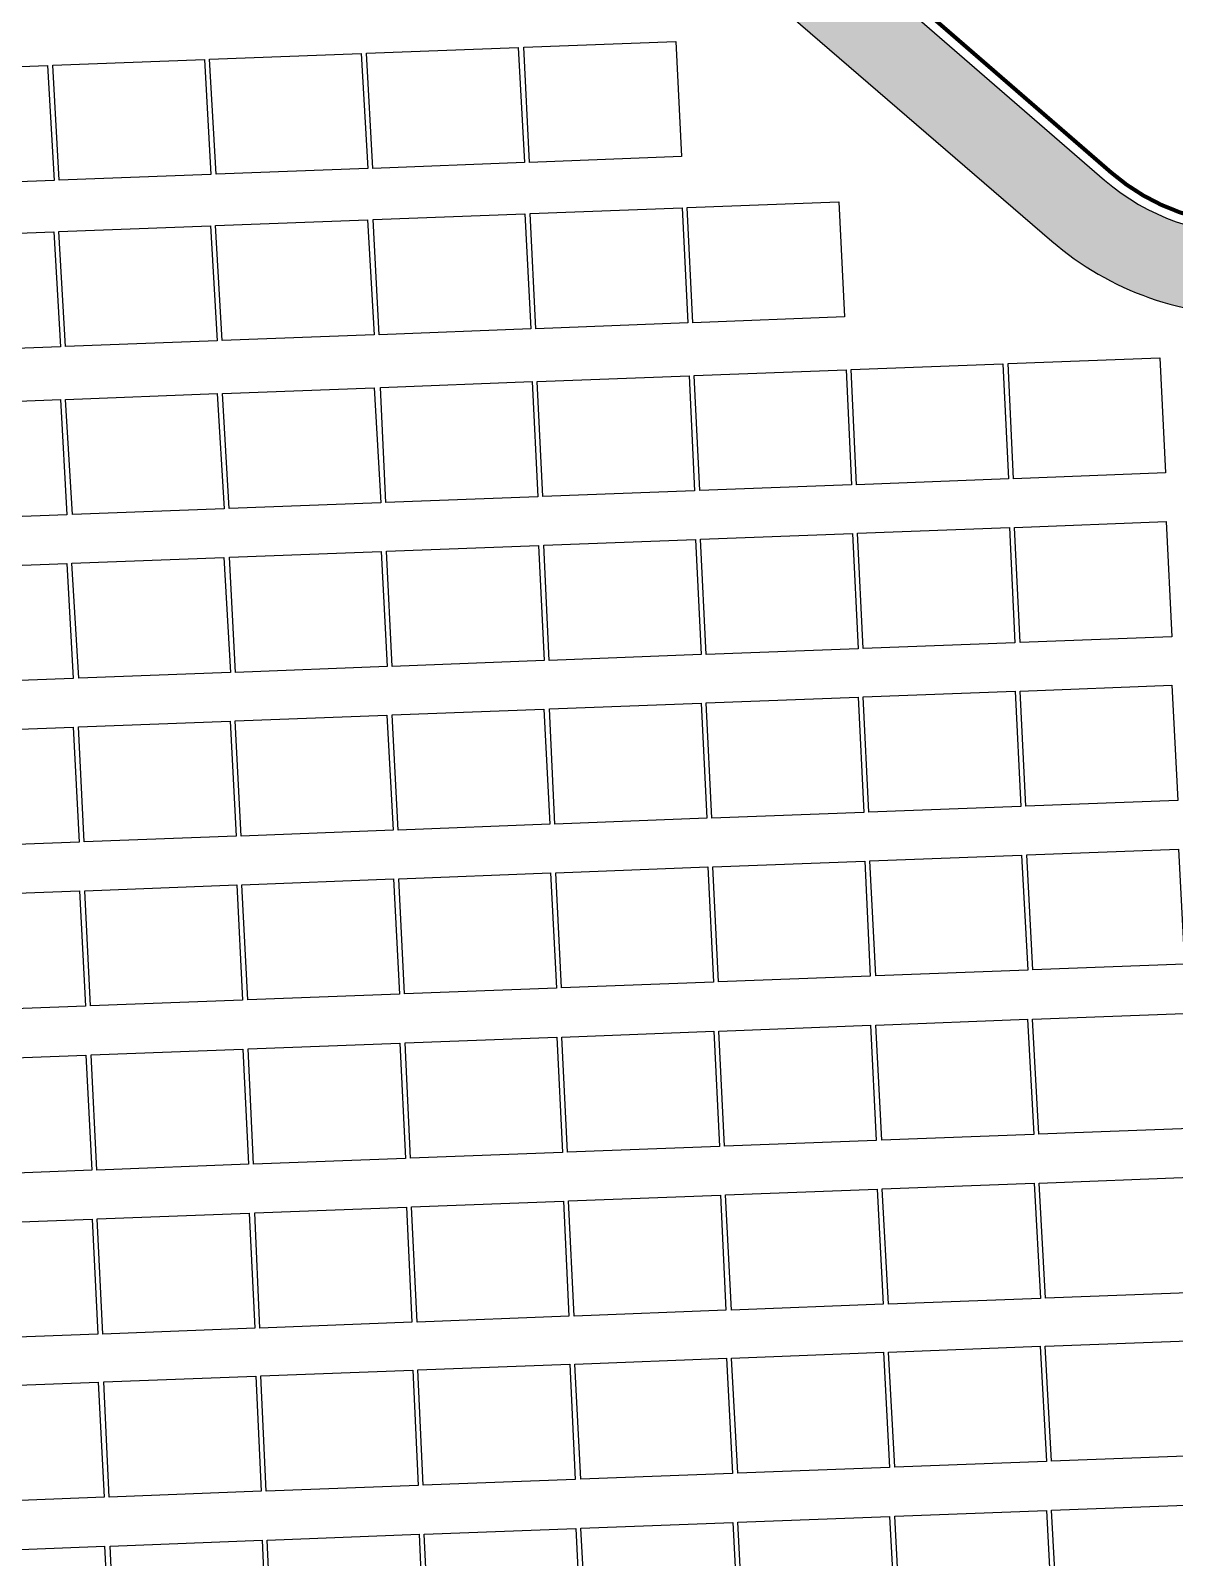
# Model space of a CAD drawing. Header units: metres. Extents: x 1956498 to 1957612, y 2277909 to 2278547.
# Drawn here: x 1957361.8 to 1957418.6, y 2278178 to 2278253.8 of the extents above; entities that cross this region are included whole.
import ezdxf

# ---------------------------------------------------------------- set-up
doc = ezdxf.new("R2010")
doc.units = ezdxf.units.M
for name, color, linetype in [('PVcase PV Modules (full frames)', 142, 'Continuous'), ('UBS-100-Circulation intérieure lourde', 252, 'Continuous'), ('UBS-100-Clôture', 30, 'LIMITE1')]:
    doc.layers.add(name, color=color, linetype=linetype)
doc.linetypes.add('LIMITE1', pattern='A,6.35,-2.54,[133,ltypeshp.shx,S=2.54,R=0,X=-2.54,Y=0],-2.54,25.4', length=36.83)

# ---------------------------------------------------------------- blocks, each defined once
blk = doc.blocks.new('3P6@20DEG F FX ID1 PVBlock')
at = {"color": 0, "transparency": 33554687}
blk.add_polyline3d([(0, 0, 2.083586713139974), (7.539539347030692, 0.2870042413902952, 2.083586713139975), (7.757297679336461, -5.433460050740019, 1.675326544159361e-15), (0.2177583323057694, -5.720464292130313, 0)], close=True, dxfattribs=at)

msp = doc.modelspace()

# ---------------------------------------------------------------- hatches: boundary and pattern name
at = {"layer": 'UBS-100-Circulation intérieure lourde', "transparency": 33554687}
h = msp.add_hatch(color=256, dxfattribs=at)
h.dxf.hatch_style = 1
edge = h.paths.add_edge_path()
edge.add_line((1957100.904591382, 2278468.555866703), (1957100.753361517, 2278472.558173093))
edge.add_line((1957100.753361517, 2278472.558173093), (1957132.816654769, 2278473.769706397))
edge.add_line((1957132.816654769, 2278473.769706397), (1957132.808612478, 2278474.269761042))
edge.add_line((1957132.808612478, 2278474.269761042), (1957136.783818054, 2278474.420594237))
edge.add_line((1957136.783818054, 2278474.420594237), (1957136.813778432, 2278473.92137124))
edge.add_line((1957136.813778432, 2278473.92137124), (1957168.819853343, 2278475.135793599))
edge.add_line((1957168.819853343, 2278475.135793599), (1957168.958625583, 2278471.138123934))
edge.add_arc((1957169.336977691, 2278460.238777386), 10.90591149256798, 91.98812632865867, 146.5138370634228)
edge.add_arc((1957147.782390997, 2278474.560560356), 14.97295363485333, 272.12011294739364, 326.31405675284907, ccw=False)
edge.add_line((1957148.336308048, 2278459.597856174), (1957137.373009112, 2278459.181870291))
edge.add_line((1957137.373009112, 2278459.181870291), (1957139.756809385, 2278396.356865772))
edge.add_arc((1957150.748899526, 2278396.773944095), 11.00000000018047, 182.1729597419471, 212.5768232497092)
edge.add_arc((1957160.318095263, 2278402.888247491), 22.35580085564231, 212.576823236195, 215.8159889456511)
edge.add_line((1957142.18976407, 2278389.805990803), (1957161.181589846, 2278366.263666817))
edge.add_line((1957161.181589846, 2278366.263666817), (1957173.172571108, 2278351.399553539))
edge.add_arc((1957181.763192118, 2278358.269868718), 11.0000000000305, 218.6509348811032, 236.6019506149951)
edge.add_line((1957175.708216624, 2278349.086336078), (1957180.739224132, 2278345.769243584))
edge.add_arc((1957186.794199627, 2278354.952776224), 10.99999999965227, 236.6019506092874, 248.5926727573044)
edge.add_line((1957182.779245289, 2278344.711675617), (1957212.706367968, 2278332.978949256))
edge.add_arc((1957216.721322306, 2278343.220049854), 10.99999999124453, 248.592672742742, 263.4648716894179)
edge.add_line((1957215.469386391, 2278332.291524964), (1957237.256257819, 2278329.795692536))
edge.add_arc((1957238.508193734, 2278340.724217435), 11.00000000050915, 263.4648716925292, 282.4663375182736)
edge.add_line((1957240.882719537, 2278329.983564418), (1957257.158739038, 2278333.581839886))
edge.add_arc((1957260.396728769, 2278318.935494864), 15.00000000056504, 70.81176229011601, 102.46633751617708, ccw=False)
edge.add_line((1957265.326820291, 2278333.102152818), (1957277.43753311, 2278328.887543925))
edge.add_line((1957277.43753311, 2278328.887543925), (1957282.107586167, 2278327.262334291))
edge.add_arc((1957285.722986615, 2278337.651216771), 10.99999998111232, 250.8117622640968, 275.210651010546)
edge.add_line((1957286.721981409, 2278326.696673925), (1957305.396247846, 2278327.397689088))
edge.add_arc((1957311.79115068, 2278336.347840748), 10.99999986384021, 234.4541106983642, 249.8540380461771)
edge.add_line((1957308.002608678, 2278326.020839901), (1957334.030594218, 2278316.471950349))
edge.add_line((1957334.030594218, 2278316.471950349), (1957351.043339089, 2278310.230483009))
edge.add_line((1957351.043339089, 2278310.230483009), (1957353.180141164, 2278309.252055776))
edge.add_line((1957353.180141164, 2278309.252055776), (1957355.121922724, 2278307.966086621))
edge.add_line((1957355.121922724, 2278307.966086621), (1957356.983712384, 2278306.241898282))
edge.add_line((1957356.983712384, 2278306.241898282), (1957357.869576325, 2278305.17477735))
edge.add_line((1957357.869576325, 2278305.17477735), (1957365.41469694, 2278294.107743418))
edge.add_line((1957365.41469694, 2278294.107743418), (1957367.833314173, 2278291.187657315))
edge.add_line((1957367.833314173, 2278291.187657315), (1957375.338810458, 2278282.125993856))
edge.add_line((1957375.338810458, 2278282.125993856), (1957391.693018509, 2278266.737307523))
edge.add_line((1957391.693018509, 2278266.737307523), (1957415.143981138, 2278246.4004236))
edge.add_arc((1957422.350790108, 2278254.710772837), 10.99999999805316, 229.0678792570999, 272.1729597533138)
edge.add_line((1957422.767868433, 2278243.718682698), (1957436.849690486, 2278244.252996251))
edge.add_arc((1957437.418433656, 2278229.263782424), 14.99999999824896, 18.602666770644987, 92.17295975412998, ccw=False)
edge.add_line((1957451.634737105, 2278234.048833751), (1957459.386959118, 2278211.017118323))
edge.add_line((1957459.386959118, 2278211.017118323), (1957459.859538958, 2278211.171857152))
edge.add_line((1957459.859538958, 2278211.171857152), (1957461.135928173, 2278207.380822813))
edge.add_line((1957461.135928173, 2278207.380822813), (1957460.660946449, 2278207.232124338))
edge.add_line((1957460.660946449, 2278207.232124338), (1957472.307757829, 2278172.629652306))
edge.add_line((1957472.307757829, 2278172.629652306), (1957482.139038813, 2278142.82980691))
edge.add_line((1957482.139038813, 2278142.82980691), (1957490.961148555, 2278124.362410211))
edge.add_line((1957490.961148555, 2278124.362410211), (1957501.430666543, 2278087.278296096))
edge.add_arc((1957489.981897774, 2278083.429523094), 12.07838399484327, -2.899720893765277, 18.581281932083016, ccw=False)
edge.add_arc((1957485.544816651, 2278082.818500897), 16.49999999976717, -85.94319670902001, 4.851017365581356e-09, ccw=False)
edge.add_line((1957486.712116225, 2278066.359843246), (1957468.603688631, 2278064.880594921))
edge.add_line((1957468.603688631, 2278064.880594921), (1957468.017484826, 2278072.056691711))
edge.add_line((1957468.017484826, 2278072.056691711), (1957452.169641392, 2278070.762106868))
edge.add_line((1957452.169641392, 2278070.762106868), (1957452.755845196, 2278063.58601008))
edge.add_line((1957452.755845196, 2278063.58601008), (1957439.457871038, 2278062.49971996))
edge.add_line((1957439.457871038, 2278062.49971996), (1957276.33056151, 2278056.440173714))
edge.add_line((1957276.33056151, 2278056.440173714), (1957276.365446014, 2278055.436294499))
edge.add_line((1957276.365446014, 2278055.436294499), (1957272.36788014, 2278055.29677117))
edge.add_line((1957272.36788014, 2278055.29677117), (1957272.333308326, 2278056.291691277))
edge.add_line((1957272.333308326, 2278056.291691277), (1957145.539253832, 2278051.581784401))
edge.add_line((1957145.539253832, 2278051.581784401), (1957145.575410645, 2278050.57795129))
edge.add_line((1957145.575410645, 2278050.57795129), (1957141.57784469, 2278050.438430268))
edge.add_line((1957141.57784469, 2278050.438430268), (1957141.542000643, 2278051.433301963))
edge.add_line((1957141.542000643, 2278051.433301963), (1957109.513162946, 2278050.243554987))
edge.add_line((1957109.513162946, 2278050.243554987), (1957109.364676943, 2278054.240904152))
edge.add_arc((1957108.934951128, 2278065.365050067), 11.13244297632317, 272.2122362774586, 329.7688181543946)
edge.add_arc((1957130.551031363, 2278050.802065572), 14.97289109195535, 92.14139192983538, 143.2535382792884, ccw=False)
edge.add_line((1957129.991559715, 2278065.764500505), (1957140.983981809, 2278066.172830197))
edge.add_line((1957140.983981809, 2278066.172830197), (1957139.700374595, 2278100.023537196))
edge.add_line((1957139.700374595, 2278100.023537196), (1957134.254311841, 2278099.816894541))
edge.add_line((1957134.254311841, 2278099.816894541), (1957133.799317311, 2278111.808265605))
edge.add_line((1957133.799317311, 2278111.808265605), (1957139.245398338, 2278112.014908954))
edge.add_line((1957139.245398338, 2278112.014908954), (1957135.885699768, 2278200.559537599))
edge.add_line((1957135.885699768, 2278200.559537599), (1957130.439624615, 2278200.352894474))
edge.add_line((1957130.439624615, 2278200.352894474), (1957129.984630086, 2278212.344265537))
edge.add_line((1957129.984630086, 2278212.344265537), (1957135.430704443, 2278212.550908633))
edge.add_line((1957135.430704443, 2278212.550908633), (1957128.486866818, 2278395.555306019))
edge.add_arc((1957124.389092964, 2278405.763550209), 10.99999999987719, 291.8714186655437, 362.1729597322981)
edge.add_line((1957135.381183105, 2278406.18062853), (1957135.179725075, 2278411.490050555))
edge.add_line((1957135.179725075, 2278411.490050555), (1957129.733644062, 2278411.283407202))
edge.add_line((1957129.733644062, 2278411.283407202), (1957129.278649522, 2278423.274778265))
edge.add_line((1957129.278649522, 2278423.274778265), (1957134.724730542, 2278423.481421619))
edge.add_line((1957134.724730542, 2278423.481421619), (1957133.375885425, 2278459.030205446))
edge.add_line((1957133.375885425, 2278459.030205446), (1957122.355004078, 2278458.612034686))
edge.add_arc((1957121.786260912, 2278473.601248515), 15.00000000047225, 218.0847095167218, 272.1729597360186, ccw=False)
edge.add_arc((1957101.321669703, 2278457.56377656), 11.00000000104933, 38.08470952014623, 92.17295973328002)
edge = h.paths.add_edge_path(flags=16)
edge.add_arc((1957181.763192115, 2278358.269868713), 14.99999999371181, 218.6509348683465, 236.6019506101183)
edge.add_line((1957173.506407352, 2278345.746869663), (1957178.537414862, 2278342.42977717))
edge.add_arc((1957186.794199627, 2278354.952776224), 14.99999999964584, 236.601950611236, 248.5926727572719)
edge.add_line((1957181.319261893, 2278340.987639032), (1957211.246384573, 2278329.254912671))
edge.add_arc((1957216.721322308, 2278343.220049864), 15.00000000022276, 248.5926727562651, 263.4648716904609)
edge.add_line((1957215.014136968, 2278328.317515911), (1957236.801008394, 2278325.821683482))
edge.add_arc((1957238.508193735, 2278340.724217433), 14.99999999803783, 263.4648716859144, 282.466337513755)
edge.add_line((1957241.746183464, 2278326.077872412), (1957258.022202966, 2278329.67614788))
edge.add_arc((1957260.396728768, 2278318.935494853), 11.00000001114596, 70.81176230296711, 102.4663374986028, ccw=False)
edge.add_line((1957264.012129219, 2278329.324377364), (1957266.630044662, 2278328.413325316))
edge.add_arc((1957262.59806393, 2278317.019735591), 12.08597350032316, -15.41110296215021, 70.51207012407531, ccw=False)
edge.add_line((1957274.249473271, 2278313.807973484), (1957271.268073141, 2278305.86399994))
edge.add_arc((1957284.375373826, 2278300.944785682), 14.00000000534359, 159.428716907625, 189.0600247172175)
edge.add_line((1957270.550039033, 2278298.740218142), (1957275.336335544, 2278268.724285087))
edge.add_line((1957275.336335544, 2278268.724285087), (1957280.981075901, 2278231.085650635))
edge.add_line((1957280.981075901, 2278231.085650635), (1957283.527617385, 2278205.796692873))
edge.add_arc((1957271.587998805, 2278204.594399987), 12.00000000110145, -23.736856637049584, 5.750173460289716, ccw=False)
edge.add_line((1957282.572844923, 2278199.763959449), (1957267.709824848, 2278165.964146144))
edge.add_arc((1957281.440882496, 2278159.926095472), 15.00000000091574, 156.2631433617379, 182.1273524674696)
edge.add_line((1957266.451220697, 2278159.369283854), (1957269.745535526, 2278070.955737291))
edge.add_line((1957269.745535526, 2278070.955737291), (1957260.790970654, 2278070.623107655))
edge.add_arc((1957261.332977255, 2278055.659967308), 14.97295362267295, 92.07450565045008, 146.2684495008284)
edge.add_arc((1957239.789797498, 2278069.998903105), 10.90591148178588, 272.12735244067653, 326.46822982138144, ccw=False)
edge.add_line((1957240.194633374, 2278059.100508125), (1957177.433644996, 2278056.769339506))
edge.add_arc((1957177.059529884, 2278067.931453968), 11.16838221888475, 214.7713054980718, 271.9196359207036, ccw=False)
edge.add_arc((1957156.534410311, 2278051.72215383), 15.02232377643744, 40.92128798083349, 92.07303260785335)
edge.add_line((1957155.99100252, 2278066.734645949), (1957144.981396258, 2278066.316923982))
edge.add_line((1957144.981396258, 2278066.316923982), (1957133.75025469, 2278362.334591734))
edge.add_arc((1957144.742344828, 2278362.751670063), 10.9999999976357, 111.87141570956379, 182.1729597764313, ccw=False)
edge.add_arc((1957144.742344829, 2278362.751670065), 10.99999999612718, 38.89346214562062, 111.87141571430351, ccw=False)
edge.add_line((1957153.303807609, 2278369.658286818), (1957170.048708923, 2278348.901257111))
edge = h.paths.add_edge_path(flags=16)
edge.add_line((1957272.025767218, 2278117.055929944), (1957270.448463843, 2278159.517766952))
edge.add_arc((1957281.440882495, 2278159.926095471), 11.00000000016977, 156.2631433570347, 182.1273524628736, ccw=False)
edge.add_line((1957271.371440221, 2278164.353999298), (1957286.234460295, 2278198.153812604))
edge.add_arc((1957271.587998805, 2278204.594399986), 16.00000000069108, 336.2631433642026, 365.7501734605682)
edge.add_line((1957287.507490244, 2278206.197457168), (1957284.908020246, 2278231.578369985))
edge.add_line((1957284.908020246, 2278231.578369985), (1957283.141755098, 2278243.447678879))
edge.add_line((1957283.141755098, 2278243.447678879), (1957279.289349033, 2278269.335863126))
edge.add_line((1957279.289349033, 2278269.335863126), (1957274.500134686, 2278299.370094582))
edge.add_arc((1957284.375373817, 2278300.944785681), 9.999999997873525, 159.4287168936976, 189.0600247196681, ccw=False)
edge.add_line((1957275.013016192, 2278304.458510152), (1957279.214042345, 2278315.652190693))
edge.add_arc((1957289.512635735, 2278311.787093775), 10.99999999983523, 92.17295974688648, 159.428716893729, ccw=False)
edge.add_line((1957289.095557411, 2278322.779183916), (1957301.544302269, 2278323.251532811))
edge.add_arc((1957301.961380593, 2278312.25944267), 11.00000000020696, 69.86190916283749, 92.17295974558272, ccw=False)
edge.add_line((1957305.748503915, 2278322.586964006), (1957349.677161311, 2278306.478234961))
edge.add_arc((1957345.888706479, 2278296.15120199), 10.9999999999216, 34.204252080570086, 69.85452193354149, ccw=False)
edge.add_line((1957354.986133919, 2278302.334794309), (1957362.212940238, 2278291.702569106))
edge.add_line((1957362.212940238, 2278291.702569106), (1957372.749401529, 2278278.981509413))
edge.add_line((1957372.749401529, 2278278.981509413), (1957390.450628952, 2278262.422152778))
edge.add_line((1957390.450628952, 2278262.422152778), (1957412.523323331, 2278243.378478422))
edge.add_arc((1957422.35079011, 2278254.710772843), 15.00000000369765, 229.0678792678687, 272.1729597435449)
edge.add_line((1957422.919533278, 2278239.72155901), (1957430.559142554, 2278240.004315736))
edge.add_arc((1957431.204720249, 2278229.013993205), 11.00926700150035, -17.187423331424725, 93.36172320916899, ccw=False)
edge.add_arc((1957456.112816926, 2278221.528227918), 15.00000000122331, 163.6102600524668, 198.6026667782063)
edge.add_line((1957441.896513475, 2278216.743176588), (1957448.83078015, 2278196.141592104))
edge.add_line((1957448.83078015, 2278196.141592104), (1957443.723001539, 2278194.452315055))
edge.add_line((1957443.723001539, 2278194.452315055), (1957447.491080675, 2278183.059265436))
edge.add_line((1957447.491080675, 2278183.059265436), (1957454.702656006, 2278185.444385089))
edge.add_arc((1957464.3856721, 2278196.864916577), 14.9729536219545, 229.7067093358074, 252.743763811032)
edge.add_arc((1957456.745409134, 2278172.140127023), 10.90543183860023, 18.592582549989572, 72.94415317579319, ccw=False)
edge.add_line((1957467.08168315, 2278175.617177936), (1957473.845246504, 2278155.202047458))
edge.add_line((1957473.845246504, 2278155.202047458), (1957477.609210234, 2278143.807640321))
edge.add_line((1957477.609210234, 2278143.807640321), (1957478.40640029, 2278141.363766999))
edge.add_line((1957478.40640029, 2278141.363766999), (1957487.216103178, 2278122.905521998))
edge.add_line((1957487.216103178, 2278122.905521998), (1957497.580171497, 2278086.1949215))
edge.add_arc((1957485.544823047, 2278082.818499441), 12.49999352979102, -22.360478287467117, 15.671044944006724, ccw=False)
edge.add_arc((1957486.932029705, 2278082.247852195), 10.99999999935515, 247.75017548248752, 337.6395266913348, ccw=False)
edge.add_line((1957482.766926096, 2278072.066893895), (1957479.962914685, 2278073.214035225))
edge.add_line((1957479.962914685, 2278073.214035225), (1957479.651977357, 2278077.020418486))
edge.add_line((1957479.651977357, 2278077.020418486), (1957439.883181602, 2278073.771769512))
edge.add_line((1957439.883181602, 2278073.771769512), (1957440.256840786, 2278069.19756778))
edge.add_line((1957440.256840786, 2278069.19756778), (1957439.017844782, 2278068.285330927))
edge.add_arc((1957432.49593442, 2278077.143360346), 10.99999999774903, 272.1729597327119, 306.36313923762015, ccw=False)
edge.add_line((1957432.913012741, 2278066.151270207), (1957308.215541744, 2278061.62734446))
edge.add_arc((1957307.807213225, 2278072.619763113), 11.00000000040244, 218.0391022470941, 272.1273524628285, ccw=False)
edge.add_arc((1957287.329862724, 2278056.598585999), 14.99999999341863, 38.03910222932938, 92.12735247566893)
edge.add_line((1957286.773051104, 2278071.58824779), (1957273.742215009, 2278071.102625302))
edge.add_line((1957273.742215009, 2278071.102625302), (1957272.471216512, 2278105.064200506))
edge.add_line((1957272.471216512, 2278105.064200506), (1957277.717598142, 2278105.259084572))
edge.add_line((1957277.717598142, 2278105.259084572), (1957277.272148847, 2278117.250814011))
edge.add_line((1957277.272148847, 2278117.250814011), (1957272.025767218, 2278117.055929944))

# ---------------------------------------------------------------- linework, layer by layer
for points in [[(1957308.002497822, 2278326.020880567), (1957334.030594218, 2278316.471950348), (1957351.043339089, 2278310.230483008), (1957353.180141164, 2278309.252055775), (1957355.121922724, 2278307.96608662), (1957356.983712384, 2278306.241898281), (1957357.869576325, 2278305.174777349), (1957365.41469694, 2278294.107743417), (1957367.833314173, 2278291.187657314), (1957375.338810458, 2278282.125993855), (1957391.69301851, 2278266.737307522), (1957415.143981139, 2278246.400423599, 0.1903310004194577), (1957422.767868433, 2278243.718682697), (1957436.849690486, 2278244.252996251, -0.3325117653113589), (1957451.634737106, 2278234.04883375), (1957459.386959118, 2278211.017118322), (1957459.859538958, 2278211.171857151), (1957461.135928174, 2278207.380822812), (1957460.660946449, 2278207.232124337), (1957472.307757829, 2278172.629652306), (1957482.139038814, 2278142.829806909), (1957490.961148556, 2278124.36241021), (1957501.430666543, 2278087.278296095, -0.09400399419320822)], [(1957271.371440221, 2278164.353999297), (1957286.234460295, 2278198.153812603, 0.1293761168623034), (1957287.507490245, 2278206.197457167), (1957284.908020246, 2278231.578369984), (1957283.141755098, 2278243.447678878), (1957279.289349033, 2278269.335863125), (1957274.500134686, 2278299.370094581, -0.130016236635926), (1957275.013016192, 2278304.458510151), (1957279.214042345, 2278315.652190692, -0.3021832829393381), (1957289.095557411, 2278322.779183915), (1957301.54430227, 2278323.25153281, -0.097659025796869), (1957305.748503915, 2278322.586964005), (1957349.677161311, 2278306.47823496, -0.156820551136778), (1957354.986133919, 2278302.334794309), (1957362.212940238, 2278291.702569105), (1957372.74940153, 2278278.981509412), (1957390.450628952, 2278262.422152777), (1957412.523323332, 2278243.378478421, 0.190331000324282), (1957422.919533278, 2278239.721559009)]]:
    msp.add_lwpolyline(points, format="xyb", dxfattribs=at)
at = {"layer": 'UBS-100-Clôture', "color": 30, "ltscale": 0.1, "true_color": 0xf26722, "transparency": 33554687, "const_width": 0.2}
msp.add_lwpolyline([(1957308.174709318, 2278326.490287854), (1957334.202805714, 2278316.941357635), (1957351.233813733, 2278310.693190092), (1957353.423731521, 2278309.690441533), (1957355.431861505, 2278308.360532303), (1957357.347493554, 2278306.586480964), (1957358.269386315, 2278305.475959339), (1957365.814663722, 2278294.408695429), (1957368.218382132, 2278291.506597225), (1957375.704068584, 2278282.468850911), (1957392.028268146, 2278267.108401422), (1957415.471563365, 2278246.778166747, 0.1903310005413433), (1957422.748910327, 2278244.218323158), (1957436.830732381, 2278244.752636712, -0.3325117653685598), (1957452.108613887, 2278234.208335461), (1957472.782113992, 2278172.787729784)], format="xyb", dxfattribs=at)

# ---------------------------------------------------------------- block references
at = {"layer": 'PVcase PV Modules (full frames)', "color": 144, "true_color": 0x007ca5, "transparency": 33554687, "extrusion": (-0.04430501546360655, -0.00168653902680746, 0.9990166270842946), "rotation": 87.82000000000001}
msp.add_blockref('3P6@20DEG F FX ID1 PVBlock', (-2202147.112795167, 2040643.721260894, -89933.9079372696), dxfattribs=at)
at = {"layer": 'PVcase PV Modules (full frames)', "color": 144, "true_color": 0x007ca5, "transparency": 33554687, "extrusion": (-0.03011224291178628, -0.001146269159913747, 0.9995458663282214), "rotation": 87.82000000000001}
msp.add_blockref('3P6@20DEG F FX ID1 PVBlock', (-2202147.112795167, 2041723.593839866, -60921.96625371671), dxfattribs=at)
at = {"layer": 'PVcase PV Modules (full frames)', "color": 144, "true_color": 0x007ca5, "transparency": 33554687, "extrusion": (-0.05741790831788657, -0.002185701600653173, 0.9983478384375416), "rotation": 87.82000000000001}
msp.add_blockref('3P6@20DEG F FX ID1 PVBlock', (-2202147.112795168, 2039262.526094456, -116738.3461734098), dxfattribs=at)
at = {"layer": 'PVcase PV Modules (full frames)', "color": 144, "true_color": 0x007ca5, "transparency": 33554687, "extrusion": (-0.05059924997765437, -0.001926138811182662, 0.9987171801320827), "rotation": 87.82000000000001}
msp.add_blockref('3P6@20DEG F FX ID1 PVBlock', (-2202147.112795168, 2040020.443399841, -102800.1758750463), dxfattribs=at)
at = {"layer": 'PVcase PV Modules (full frames)', "color": 144, "true_color": 0x007ca5, "transparency": 33554687, "extrusion": (-0.05183287157283532, -0.00197309852765752, 0.9986538240585243), "rotation": 87.82000000000001}
msp.add_blockref('3P6@20DEG F FX ID1 PVBlock', (-2202147.112795169, 2039899.607314628, -105321.8568237116), dxfattribs=at)
at = {"layer": 'PVcase PV Modules (full frames)', "color": 144, "true_color": 0x007ca5, "transparency": 33554687, "extrusion": (-0.02993352238768986, -0.001139465886387578, 0.9995512422357142), "rotation": 87.82000000000001}
for p in [(-2202138.847019432, 2041742.239915564, -60557.20530772247), (-2202138.847019433, 2041734.444803324, -60557.20530772248)]:
    msp.add_blockref('3P6@20DEG F FX ID1 PVBlock', p, dxfattribs=at)
at = {"layer": 'PVcase PV Modules (full frames)', "color": 144, "true_color": 0x007ca5, "transparency": 33554687, "extrusion": (-0.05411125463716168, -0.002059828707430507, 0.9985327882584971), "rotation": 87.82000000000001}
msp.add_blockref('3P6@20DEG F FX ID1 PVBlock', (-2202138.847019433, 2039653.784815215, -109979.6860485153), dxfattribs=at)
at = {"layer": 'PVcase PV Modules (full frames)', "color": 144, "true_color": 0x007ca5, "transparency": 33554687, "extrusion": (-0.03574847914824823, -0.001360821220840298, 0.9993598923331836), "rotation": 87.82000000000001}
msp.add_blockref('3P6@20DEG F FX ID1 PVBlock', (-2202138.847019432, 2041339.461432179, -72443.74518142549), dxfattribs=at)
at = {"layer": 'PVcase PV Modules (full frames)', "color": 144, "true_color": 0x007ca5, "transparency": 33554687, "extrusion": (-0.05288528105187093, -0.002013160124296249, 0.99859856510731), "rotation": 87.82000000000001}
msp.add_blockref('3P6@20DEG F FX ID1 PVBlock', (-2202138.847019433, 2039771.775659082, -107473.6363664897), dxfattribs=at)
at = {"layer": 'PVcase PV Modules (full frames)', "color": 144, "true_color": 0x007ca5, "transparency": 33554687, "extrusion": (-0.05285248465110192, -0.002011911678510666, 0.9986003039643053), "rotation": 87.82000000000001}
msp.add_blockref('3P6@20DEG F FX ID1 PVBlock', (-2202138.847019433, 2039783.10212635, -107406.5971082864), dxfattribs=at)
at = {"layer": 'PVcase PV Modules (full frames)', "color": 144, "true_color": 0x007ca5, "transparency": 33554687, "extrusion": (-0.02664385116553736, -0.001014239456750441, 0.9996444750577043), "rotation": 87.82000000000001}
msp.add_blockref('3P6@20DEG F FX ID1 PVBlock', (-2202130.502305773, 2041930.611987935, -53833.29813050957), dxfattribs=at)
at = {"layer": 'PVcase PV Modules (full frames)', "color": 144, "true_color": 0x007ca5, "transparency": 33554687, "extrusion": (-0.02576753632745318, -0.0009808811753293802, 0.99966748068732), "rotation": 87.82000000000001}
msp.add_blockref('3P6@20DEG F FX ID1 PVBlock', (-2202130.502305772, 2041984.846698234, -52041.9843790019), dxfattribs=at)
at = {"layer": 'PVcase PV Modules (full frames)', "color": 144, "true_color": 0x007ca5, "transparency": 33554687, "extrusion": (-0.02528880187406457, -0.0009626574069666211, 0.9996797236067615), "rotation": 87.82000000000001}
msp.add_blockref('3P6@20DEG F FX ID1 PVBlock', (-2202130.502305773, 2042017.347762322, -51063.3789097671), dxfattribs=at)
at = {"layer": 'PVcase PV Modules (full frames)', "color": 144, "true_color": 0x007ca5, "transparency": 33554687, "extrusion": (-0.05381295010887227, -0.002048473283590361, 0.9985489322801294), "rotation": 87.82000000000001}
msp.add_blockref('3P6@20DEG F FX ID1 PVBlock', (-2202130.502305773, 2039686.564210014, -109370.4330358219), dxfattribs=at)
at = {"layer": 'PVcase PV Modules (full frames)', "color": 144, "true_color": 0x007ca5, "transparency": 33554687, "extrusion": (-0.02642869651369277, -0.001006049261727642, 0.9996501947508789), "rotation": 87.82000000000001}
msp.add_blockref('3P6@20DEG F FX ID1 PVBlock', (-2202130.502305773, 2041926.567626917, -53393.48752089571), dxfattribs=at)
at = {"layer": 'PVcase PV Modules (full frames)', "color": 144, "true_color": 0x007ca5, "transparency": 33554687, "extrusion": (-0.02578331560773102, -0.0009814818380698182, 0.9996670732447247), "rotation": 87.82000000000001}
msp.add_blockref('3P6@20DEG F FX ID1 PVBlock', (-2202130.502305773, 2041968.432420612, -52074.24642766946), dxfattribs=at)
at = {"layer": 'PVcase PV Modules (full frames)', "color": 144, "true_color": 0x007ca5, "transparency": 33554687, "extrusion": (-0.04552587178111442, -0.00173301281321868, 0.9989616567542313), "rotation": 87.82000000000001}
msp.add_blockref('3P6@20DEG F FX ID1 PVBlock', (-2202130.502305773, 2040508.767816383, -92430.6861396288), dxfattribs=at)
at = {"layer": 'PVcase PV Modules (full frames)', "color": 144, "true_color": 0x007ca5, "transparency": 33554687, "extrusion": (-0.05751223299087579, -0.002189292215406886, 0.9983424012111269), "rotation": 87.82000000000001}
msp.add_blockref('3P6@20DEG F FX ID1 PVBlock', (-2202130.502305773, 2039259.234710144, -116932.2525467607), dxfattribs=at)
at = {"layer": 'PVcase PV Modules (full frames)', "color": 144, "true_color": 0x007ca5, "transparency": 33554687, "extrusion": (-0.02964453186632178, -0.001128465014645076, 0.9995598672901675), "rotation": 87.82000000000001}
msp.add_blockref('3P6@20DEG F FX ID1 PVBlock', (-2202122.363653517, 2041775.270315782, -59967.80643223134), dxfattribs=at)
at = {"layer": 'PVcase PV Modules (full frames)', "color": 144, "true_color": 0x007ca5, "transparency": 33554687, "extrusion": (-0.0260209491727991, -0.0009905277277365515, 0.999660907037465), "rotation": 87.82000000000001}
msp.add_blockref('3P6@20DEG F FX ID1 PVBlock', (-2202122.363653518, 2041955.979758165, -52560.6627446034), dxfattribs=at)
at = {"layer": 'PVcase PV Modules (full frames)', "color": 144, "true_color": 0x007ca5, "transparency": 33554687, "extrusion": (-0.02752293934898221, -0.001047703309857611, 0.9996206231002673), "rotation": 87.82000000000001}
for p in [(-2202122.363653516, 2041882.43855972, -55630.93505720564), (-2202114.23165276, 2041882.394116976, -55631.58853380507)]:
    msp.add_blockref('3P6@20DEG F FX ID1 PVBlock', p, dxfattribs=at)
at = {"layer": 'PVcase PV Modules (full frames)', "color": 144, "true_color": 0x007ca5, "transparency": 33554687, "extrusion": (-0.02608090049242108, -0.0009928098675618753, 0.9996593424552542), "rotation": 87.82000000000001}
msp.add_blockref('3P6@20DEG F FX ID1 PVBlock', (-2202122.363653517, 2041968.414959699, -52683.19975429791), dxfattribs=at)
at = {"layer": 'PVcase PV Modules (full frames)', "color": 144, "true_color": 0x007ca5, "transparency": 33554687, "extrusion": (-0.04036948999767248, -0.001536727155175351, 0.9991836381501542), "rotation": 87.82000000000001}
msp.add_blockref('3P6@20DEG F FX ID1 PVBlock', (-2202122.363653517, 2040974.540686671, -81890.9148571247), dxfattribs=at)
at = {"layer": 'PVcase PV Modules (full frames)', "color": 144, "true_color": 0x007ca5, "transparency": 33554687, "extrusion": (-0.03189375429666259, -0.00121408514972564, 0.9994905274359099), "rotation": 87.82000000000001}
msp.add_blockref('3P6@20DEG F FX ID1 PVBlock', (-2202122.363653518, 2041603.860105069, -64565.43780543435), dxfattribs=at)
at = {"layer": 'PVcase PV Modules (full frames)', "color": 144, "true_color": 0x007ca5, "transparency": 33554687, "extrusion": (-0.04115058867587979, -0.001566460886013713, 0.9991517278431346), "rotation": 87.82000000000001}
msp.add_blockref('3P6@20DEG F FX ID1 PVBlock', (-2202122.363653516, 2040894.229788075, -83487.69638744871), dxfattribs=at)
at = {"layer": 'PVcase PV Modules (full frames)', "color": 144, "true_color": 0x007ca5, "transparency": 33554687, "extrusion": (-0.05653590030393878, -0.002152126599676098, 0.9983982473581983), "rotation": 87.82000000000001}
msp.add_blockref('3P6@20DEG F FX ID1 PVBlock', (-2202122.363653516, 2039372.664609359, -114937.1001896999), dxfattribs=at)
at = {"layer": 'PVcase PV Modules (full frames)', "color": 144, "true_color": 0x007ca5, "transparency": 33554687, "extrusion": (-0.03136692619224148, -0.001194030622055854, 0.999507223701822), "rotation": 87.82000000000001}
msp.add_blockref('3P6@20DEG F FX ID1 PVBlock', (-2202114.231652761, 2041660.981970059, -63489.25804880998), dxfattribs=at)
at = {"layer": 'PVcase PV Modules (full frames)', "color": 144, "true_color": 0x007ca5, "transparency": 33554687, "extrusion": (-0.03497888353962504, -0.001331525372159942, 0.9993871645896322), "rotation": 87.82000000000001}
msp.add_blockref('3P6@20DEG F FX ID1 PVBlock', (-2202114.231652762, 2041425.81983888, -70872.66122905657), dxfattribs=at)
at = {"layer": 'PVcase PV Modules (full frames)', "color": 144, "true_color": 0x007ca5, "transparency": 33554687, "extrusion": (-0.02745493274645372, -0.001045114533213596, 0.9996224959470953), "rotation": 87.82000000000001}
msp.add_blockref('3P6@20DEG F FX ID1 PVBlock', (-2202114.23165276, 2041878.381636951, -55492.57375587209), dxfattribs=at)
at = {"layer": 'PVcase PV Modules (full frames)', "color": 144, "true_color": 0x007ca5, "transparency": 33554687, "extrusion": (-0.03780203231322911, -0.001438992902310744, 0.9992842116497271), "rotation": 87.82000000000001}
msp.add_blockref('3P6@20DEG F FX ID1 PVBlock', (-2202114.231652759, 2041170.509324063, -76643.4481887129), dxfattribs=at)
at = {"layer": 'PVcase PV Modules (full frames)', "color": 144, "true_color": 0x007ca5, "transparency": 33554687, "extrusion": (-0.03967842184346701, -0.001510420575659343, 0.9992113597581327), "rotation": 87.82000000000001}
msp.add_blockref('3P6@20DEG F FX ID1 PVBlock', (-2202114.23165276, 2041030.679147284, -80479.01395993872), dxfattribs=at)
at = {"layer": 'PVcase PV Modules (full frames)', "color": 144, "true_color": 0x007ca5, "transparency": 33554687, "extrusion": (-0.04036948999765733, -0.001536727155174774, 0.9991836381501549), "rotation": 87.82000000000001}
msp.add_blockref('3P6@20DEG F FX ID1 PVBlock', (-2202114.23165276, 2040982.285469864, -81891.64626589444), dxfattribs=at)
at = {"layer": 'PVcase PV Modules (full frames)', "color": 144, "true_color": 0x007ca5, "transparency": 33554687, "extrusion": (-0.04014598169441302, -0.001528218965474521, 0.9991926564484876), "rotation": 87.82000000000001}
msp.add_blockref('3P6@20DEG F FX ID1 PVBlock', (-2202114.23165276, 2040977.174999543, -81434.74501662188), dxfattribs=at)
at = {"layer": 'PVcase PV Modules (full frames)', "color": 144, "true_color": 0x007ca5, "transparency": 33554687, "extrusion": (-0.02723625328294928, -0.001036790160776248, 0.9996284867755968), "rotation": 87.82000000000001}
msp.add_blockref('3P6@20DEG F FX ID1 PVBlock', (-2202106.090812281, 2041898.271824724, -55046.25160098761), dxfattribs=at)
at = {"layer": 'PVcase PV Modules (full frames)', "color": 144, "true_color": 0x007ca5, "transparency": 33554687, "extrusion": (-0.04281851666627923, -0.001629953148013348, 0.9990815371546182), "rotation": 87.82000000000001}
msp.add_blockref('3P6@20DEG F FX ID1 PVBlock', (-2202106.090812282, 2040798.672161354, -86898.72478501362), dxfattribs=at)
at = {"layer": 'PVcase PV Modules (full frames)', "color": 144, "true_color": 0x007ca5, "transparency": 33554687, "extrusion": (-0.03819421363943685, -0.001453921891846427, 0.9992692770998203), "rotation": 87.82000000000001}
msp.add_blockref('3P6@20DEG F FX ID1 PVBlock', (-2202106.090812281, 2041187.046141738, -77445.9061469311), dxfattribs=at)
at = {"layer": 'PVcase PV Modules (full frames)', "color": 144, "true_color": 0x007ca5, "transparency": 33554687, "extrusion": (-0.03392930469081668, -0.001291571527844483, 0.9994234008297915), "rotation": 87.82000000000001}
msp.add_blockref('3P6@20DEG F FX ID1 PVBlock', (-2202106.090812282, 2041467.972191682, -68727.73151596266), dxfattribs=at)
at = {"layer": 'PVcase PV Modules (full frames)', "color": 144, "true_color": 0x007ca5, "transparency": 33554687, "extrusion": (-0.02831390757493623, -0.001077812740315476, 0.9995984998775934), "rotation": 87.82000000000001}
msp.add_blockref('3P6@20DEG F FX ID1 PVBlock', (-2202106.090812281, 2041829.901698367, -57249.12425437749), dxfattribs=at)
at = {"layer": 'PVcase PV Modules (full frames)', "color": 144, "true_color": 0x007ca5, "transparency": 33554687, "extrusion": (-0.03835592053958101, -0.001460077515428619, 0.9992630742368149), "rotation": 87.82000000000001}
msp.add_blockref('3P6@20DEG F FX ID1 PVBlock', (-2202106.090812282, 2041119.863526488, -77776.23234513008), dxfattribs=at)
at = {"layer": 'PVcase PV Modules (full frames)', "color": 144, "true_color": 0x007ca5, "transparency": 33554687, "extrusion": (-0.0304474041585702, -0.00115902759182173, 0.9995356983295024), "rotation": 87.82000000000001}
for p in [(-2202106.090812282, 2041679.559885506, -61610.35805623018), (-2202097.92900724, 2041679.541255297, -61610.93629666319)]:
    msp.add_blockref('3P6@20DEG F FX ID1 PVBlock', p, dxfattribs=at)
at = {"layer": 'PVcase PV Modules (full frames)', "color": 144, "true_color": 0x007ca5, "transparency": 33554687, "extrusion": (-0.03853150769880928, -0.001466761512568582, 0.9992563092245762), "rotation": 87.82000000000001}
msp.add_blockref('3P6@20DEG F FX ID1 PVBlock', (-2202106.090812282, 2041121.762278934, -78135.21745062726), dxfattribs=at)
at = {"layer": 'PVcase PV Modules (full frames)', "color": 144, "true_color": 0x007ca5, "transparency": 33554687, "extrusion": (-0.04539964530845012, -0.001728207807055451, 0.9989674096303855), "rotation": 87.82000000000001}
msp.add_blockref('3P6@20DEG F FX ID1 PVBlock', (-2202097.929007239, 2040574.927631178, -92175.61658527316), dxfattribs=at)
at = {"layer": 'PVcase PV Modules (full frames)', "color": 144, "true_color": 0x007ca5, "transparency": 33554687, "extrusion": (-0.03089699664699642, -0.001176142026157345, 0.9995218818455801), "rotation": 87.82000000000001}
msp.add_blockref('3P6@20DEG F FX ID1 PVBlock', (-2202097.92900724, 2041682.788667208, -62530.01316031618), dxfattribs=at)
at = {"layer": 'PVcase PV Modules (full frames)', "color": 144, "true_color": 0x007ca5, "transparency": 33554687, "extrusion": (-0.0453996453084651, -0.001728207807056021, 0.9989674096303849), "rotation": 87.82000000000001}
msp.add_blockref('3P6@20DEG F FX ID1 PVBlock', (-2202097.92900724, 2040567.132372763, -92175.61658530374), dxfattribs=at)
at = {"layer": 'PVcase PV Modules (full frames)', "color": 144, "true_color": 0x007ca5, "transparency": 33554687, "extrusion": (-0.02895741479984566, -0.001102308839402357, 0.9995800383377674), "rotation": 87.82000000000001}
msp.add_blockref('3P6@20DEG F FX ID1 PVBlock', (-2202097.92900724, 2041776.971448522, -58565.22716859784), dxfattribs=at)
at = {"layer": 'PVcase PV Modules (full frames)', "color": 144, "true_color": 0x007ca5, "transparency": 33554687, "extrusion": (-0.02760994225726736, -0.001051015210298977, 0.9996182203499384), "rotation": 87.82000000000001}
msp.add_blockref('3P6@20DEG F FX ID1 PVBlock', (-2202097.92900724, 2041861.912575787, -55810.82990992077), dxfattribs=at)
at = {"layer": 'PVcase PV Modules (full frames)', "color": 144, "true_color": 0x007ca5, "transparency": 33554687, "extrusion": (-0.0287201196156877, -0.001093275830729003, 0.9995868944104952), "rotation": 87.82000000000001}
msp.add_blockref('3P6@20DEG F FX ID1 PVBlock', (-2202097.929007239, 2041806.419444645, -58080.17572744964), dxfattribs=at)
at = {"layer": 'PVcase PV Modules (full frames)', "color": 144, "true_color": 0x007ca5, "transparency": 33554687, "extrusion": (-0.03653224194373934, -0.001390656365428867, 0.9993315072454373), "rotation": 87.82000000000001}
msp.add_blockref('3P6@20DEG F FX ID1 PVBlock', (-2202097.92900724, 2041258.47875744, -74049.00803775212), dxfattribs=at)
at = {"layer": 'PVcase PV Modules (full frames)', "color": 144, "true_color": 0x007ca5, "transparency": 33554687, "extrusion": (-0.04560723799431769, -0.001736110144132458, 0.9989579399374616), "rotation": 87.82000000000001}
msp.add_blockref('3P6@20DEG F FX ID1 PVBlock', (-2202089.784036817, 2040555.706042328, -92600.55768197597), dxfattribs=at)
at = {"layer": 'PVcase PV Modules (full frames)', "color": 144, "true_color": 0x007ca5, "transparency": 33554687, "extrusion": (-0.02709324607613701, -0.001031346369980108, 0.9996323785981139), "rotation": 87.82000000000001}
msp.add_blockref('3P6@20DEG F FX ID1 PVBlock', (-2202089.784036817, 2041898.303755343, -54755.2743712988), dxfattribs=at)
at = {"layer": 'PVcase PV Modules (full frames)', "color": 144, "true_color": 0x007ca5, "transparency": 33554687, "extrusion": (-0.03863088923769104, -0.001470544624753837, 0.9992524665444723), "rotation": 87.82000000000001}
msp.add_blockref('3P6@20DEG F FX ID1 PVBlock', (-2202089.784036817, 2041137.336229614, -78339.83349127327), dxfattribs=at)
at = {"layer": 'PVcase PV Modules (full frames)', "color": 144, "true_color": 0x007ca5, "transparency": 33554687, "extrusion": (-0.0460334452217761, -0.001752334382293631, 0.998938362085082), "rotation": 87.82000000000001}
msp.add_blockref('3P6@20DEG F FX ID1 PVBlock', (-2202089.784036817, 2040508.187583835, -93471.79510710183), dxfattribs=at)
at = {"layer": 'PVcase PV Modules (full frames)', "color": 144, "true_color": 0x007ca5, "transparency": 33554687, "extrusion": (-0.0190624071676325, -0.0007256400499287719, 0.9998180324836582), "rotation": 87.82000000000001}
msp.add_blockref('3P6@20DEG F FX ID1 PVBlock', (-2202089.784036818, 2042256.884115414, -38339.28308127994), dxfattribs=at)
at = {"layer": 'PVcase PV Modules (full frames)', "color": 144, "true_color": 0x007ca5, "transparency": 33554687, "extrusion": (-0.02628815863659908, -0.001000699469791379, 0.9996539057674252), "rotation": 87.82000000000001}
msp.add_blockref('3P6@20DEG F FX ID1 PVBlock', (-2202089.784036818, 2041933.974260271, -53109.57247495302), dxfattribs=at)
at = {"layer": 'PVcase PV Modules (full frames)', "color": 144, "true_color": 0x007ca5, "transparency": 33554687, "extrusion": (-0.03517144312800843, -0.001338855451100132, 0.9993803965729838), "rotation": 87.82000000000001}
msp.add_blockref('3P6@20DEG F FX ID1 PVBlock', (-2202089.784036818, 2041357.466673766, -71267.94271609305), dxfattribs=at)
at = {"layer": 'PVcase PV Modules (full frames)', "color": 144, "true_color": 0x007ca5, "transparency": 33554687, "extrusion": (-0.03133552920423425, -0.001192835447084256, 0.9995082099478156), "rotation": 87.82000000000001}
msp.add_blockref('3P6@20DEG F FX ID1 PVBlock', (-2202089.784036818, 2041623.931591087, -63426.91714807884), dxfattribs=at)
at = {"layer": 'PVcase PV Modules (full frames)', "color": 144, "true_color": 0x007ca5, "transparency": 33554687, "extrusion": (-0.04480446154644009, -0.00170555121542021, 0.9989943199641255), "rotation": 87.82000000000001}
msp.add_blockref('3P6@20DEG F FX ID1 PVBlock', (-2202081.679098863, 2040621.691626658, -90960.11287942222), dxfattribs=at)
at = {"layer": 'PVcase PV Modules (full frames)', "color": 144, "true_color": 0x007ca5, "transparency": 33554687, "extrusion": (-0.04466639969210004, -0.00170029567712457, 0.9990005113778251), "rotation": 87.82000000000001}
msp.add_blockref('3P6@20DEG F FX ID1 PVBlock', (-2202081.679098863, 2040642.047190791, -90677.89195458114), dxfattribs=at)
at = {"layer": 'PVcase PV Modules (full frames)', "color": 144, "true_color": 0x007ca5, "transparency": 33554687, "extrusion": (-0.02453709792466628, -0.0009340426320026691, 0.9996984837388706), "rotation": 87.82000000000001}
msp.add_blockref('3P6@20DEG F FX ID1 PVBlock', (-2202081.679098863, 2042023.916437357, -49530.81230056643), dxfattribs=at)
at = {"layer": 'PVcase PV Modules (full frames)', "color": 144, "true_color": 0x007ca5, "transparency": 33554687, "extrusion": (-0.03556762825540973, -0.001353936851528754, 0.9993663545843872), "rotation": 87.82000000000001}
msp.add_blockref('3P6@20DEG F FX ID1 PVBlock', (-2202081.679098863, 2041360.226322544, -72078.65522921411), dxfattribs=at)
at = {"layer": 'PVcase PV Modules (full frames)', "color": 144, "true_color": 0x007ca5, "transparency": 33554687, "extrusion": (-0.04031187048257992, -0.0015345337791006, 0.9991859678279497), "rotation": 87.82000000000001}
msp.add_blockref('3P6@20DEG F FX ID1 PVBlock', (-2202081.679098864, 2041002.53932202, -81776.56487198816), dxfattribs=at)
at = {"layer": 'PVcase PV Modules (full frames)', "color": 144, "true_color": 0x007ca5, "transparency": 33554687, "extrusion": (-0.02316998848793402, -0.0008820014941125429, 0.9997311507134472), "rotation": 87.82000000000001}
msp.add_blockref('3P6@20DEG F FX ID1 PVBlock', (-2202081.679098863, 2042074.183554797, -46736.23830485202), dxfattribs=at)
at = {"layer": 'PVcase PV Modules (full frames)', "color": 144, "true_color": 0x007ca5, "transparency": 33554687, "extrusion": (-0.0182233639819032, -0.000693700571675532, 0.9998337000645157), "rotation": 87.82000000000001}
msp.add_blockref('3P6@20DEG F FX ID1 PVBlock', (-2202081.679098862, 2042288.35070303, -36624.79986143028), dxfattribs=at)
at = {"layer": 'PVcase PV Modules (full frames)', "color": 144, "true_color": 0x007ca5, "transparency": 33554687, "extrusion": (-0.0362335348082486, -0.001379285615722102, 0.999342398043078), "rotation": 87.82000000000001}
msp.add_blockref('3P6@20DEG F FX ID1 PVBlock', (-2202081.679098863, 2041280.495054747, -73439.52153814782), dxfattribs=at)
at = {"layer": 'PVcase PV Modules (full frames)', "color": 144, "true_color": 0x007ca5, "transparency": 33554687, "extrusion": (-0.04229318134618489, -0.001609955445490769, 0.9991039459711298), "rotation": 87.82000000000001}
msp.add_blockref('3P6@20DEG F FX ID1 PVBlock', (-2202073.523888433, 2040836.216569122, -85827.18354102524), dxfattribs=at)
at = {"layer": 'PVcase PV Modules (full frames)', "color": 144, "true_color": 0x007ca5, "transparency": 33554687, "extrusion": (-0.03836933776295526, -0.001460588262815011, 0.9992625583907159), "rotation": 87.82000000000001}
msp.add_blockref('3P6@20DEG F FX ID1 PVBlock', (-2202073.523888432, 2041165.542915871, -77806.2485939311), dxfattribs=at)
at = {"layer": 'PVcase PV Modules (full frames)', "color": 144, "true_color": 0x007ca5, "transparency": 33554687, "extrusion": (-0.0445846998336718, -0.001697185645488602, 0.9990041662083428), "rotation": 87.82000000000001}
msp.add_blockref('3P6@20DEG F FX ID1 PVBlock', (-2202073.523888433, 2040649.440533241, -90511.44839309165), dxfattribs=at)
at = {"layer": 'PVcase PV Modules (full frames)', "color": 144, "true_color": 0x007ca5, "transparency": 33554687, "extrusion": (-0.02915342557792586, -0.001109770293223059, 0.9995743324970728), "rotation": 87.82000000000001}
msp.add_blockref('3P6@20DEG F FX ID1 PVBlock', (-2202073.523888432, 2041773.202352, -58967.76482973359), dxfattribs=at)
at = {"layer": 'PVcase PV Modules (full frames)', "color": 144, "true_color": 0x007ca5, "transparency": 33554687, "extrusion": (-0.04229318134616993, -0.001609955445490199, 0.9991039459711304), "rotation": 87.82000000000001}
msp.add_blockref('3P6@20DEG F FX ID1 PVBlock', (-2202073.523888433, 2040828.421344909, -85827.1835409947), dxfattribs=at)
at = {"layer": 'PVcase PV Modules (full frames)', "color": 144, "true_color": 0x007ca5, "transparency": 33554687, "extrusion": (-0.03514238527013921, -0.001337749318739742, 0.9993814202717025), "rotation": 87.82000000000001}
msp.add_blockref('3P6@20DEG F FX ID1 PVBlock', (-2202073.523888432, 2041359.497413533, -71209.6841053877), dxfattribs=at)
at = {"layer": 'PVcase PV Modules (full frames)', "color": 144, "true_color": 0x007ca5, "transparency": 33554687, "extrusion": (-0.01896303798571023, -0.0007218574081303167, 0.9998199248425863), "rotation": 87.82000000000001}
for p in [(-2202073.523888433, 2042252.868999218, -38137.40076760379), (-2202073.523888432, 2042260.664044245, -38137.40076760378)]:
    msp.add_blockref('3P6@20DEG F FX ID1 PVBlock', p, dxfattribs=at)

doc.saveas('drawing.dxf')
